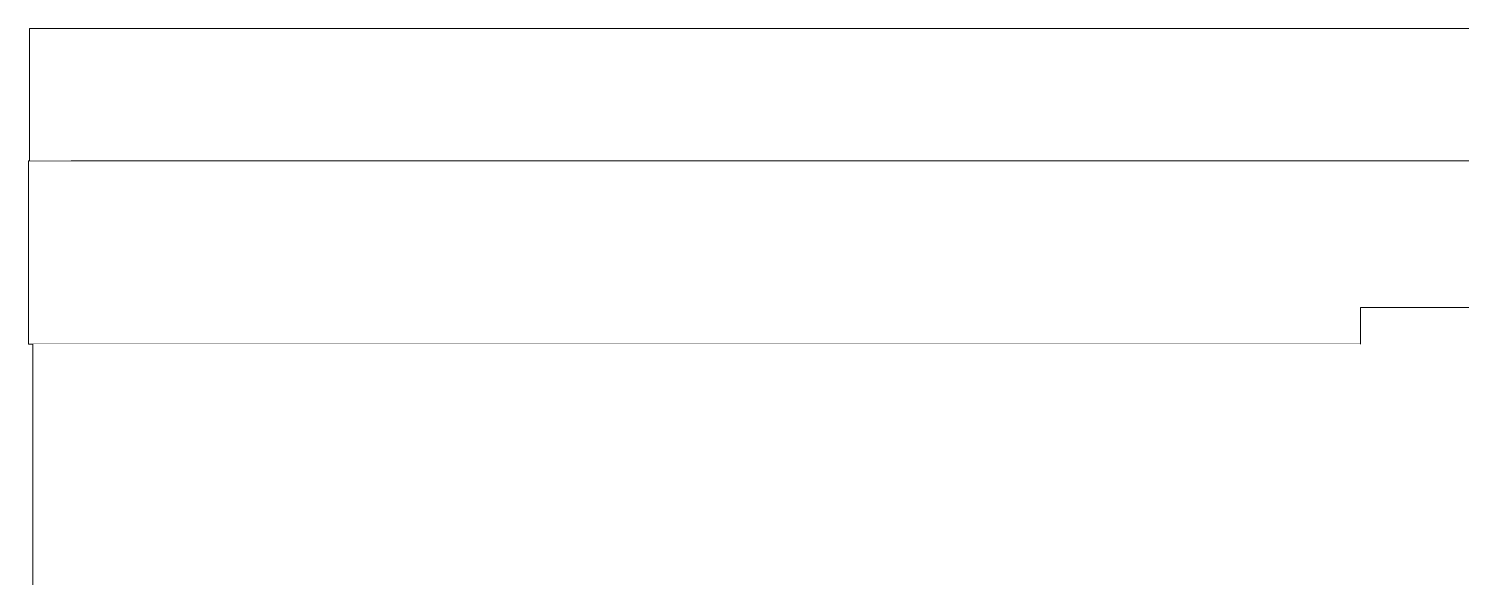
# Model space of a CAD drawing. Header units: millimetres. Extents: x -2171 to 1563, y -1758 to -1505.
# Drawn here: x -180.141 to -178.188, y -1752.032 to -1751.284 of the extents above; entities that cross this region are included whole.
import ezdxf

# ---------------------------------------------------------------- set-up
doc = ezdxf.new("R2010")
doc.units = ezdxf.units.MM
doc.linetypes.add('Wipeout_Contour', pattern=[1000, 0, -1000])
doc.layers.add('Structural - Bearing', color=7, linetype='Continuous')
doc.layers.add('Structural - Bearing_Pen_No__87', color=251, linetype='Continuous', lineweight=9, true_color=0x6a6a6a)

# ---------------------------------------------------------------- blocks, each defined once
blk = doc.blocks.new('Section Element_33_1')
at = {"color": 254, "linetype": 'Wipeout_Contour', "lineweight": 0, "ltscale": 176189.363033}
blk.add_wipeout([(-24903, 3040), (-25051.9, 3040), (-25051.9, 2790), (-25040.3, 2790), (-25040.3, 2840), (-25039.2, 2840), (-24903, 2840)], dxfattribs=at).dxf.layer = 'Structural - Bearing'
at = {"color": 254, "linetype": 'Wipeout_Contour', "lineweight": 0, "ltscale": 101177.175325}
blk.add_wipeout([(-25051.9, 2790), (-25051.9, 3040), (-25199, 3040), (-25199, 2790)], dxfattribs=at).dxf.layer = 'Structural - Bearing'
at = {"layer": 'Structural - Bearing_Pen_No__87', "color": 251, "linetype": 'Continuous', "lineweight": 9, "true_color": 0x6a6a6a}
blk.add_line((-25051.9, 2790), (-25040.3, 2790), dxfattribs=at)
at = {"color": 254, "linetype": 'Wipeout_Contour', "lineweight": 0, "ltscale": 101756.116605}
blk.add_wipeout([(-25199, 2790), (-25199, 3040), (-25343.4, 3040), (-25343.4, 2790)], dxfattribs=at).dxf.layer = 'Structural - Bearing'
at = {"layer": 'Structural - Bearing_Pen_No__87', "color": 251, "linetype": 'Continuous', "lineweight": 9, "true_color": 0x6a6a6a}
blk.add_line((-25199, 2790), (-25051.9, 2790), dxfattribs=at)
at = {"color": 254, "linetype": 'Wipeout_Contour', "lineweight": 0, "ltscale": 102323.33088}
blk.add_wipeout([(-25343.4, 2790), (-25343.4, 3040), (-25484.4, 3040), (-25484.4, 2790)], dxfattribs=at).dxf.layer = 'Structural - Bearing'
at = {"layer": 'Structural - Bearing_Pen_No__87', "color": 251, "linetype": 'Continuous', "lineweight": 9, "true_color": 0x6a6a6a}
blk.add_line((-25343.4, 2790), (-25199, 2790), dxfattribs=at)
at = {"color": 254, "linetype": 'Wipeout_Contour', "lineweight": 0, "ltscale": 102876.22651}
blk.add_wipeout([(-25484.4, 2790), (-25484.4, 3040), (-25621.6, 3040), (-25621.6, 2790)], dxfattribs=at).dxf.layer = 'Structural - Bearing'
at = {"layer": 'Structural - Bearing_Pen_No__87', "color": 251, "linetype": 'Continuous', "lineweight": 9, "true_color": 0x6a6a6a}
blk.add_line((-25484.4, 2790), (-25343.4, 2790), dxfattribs=at)
at = {"color": 254, "linetype": 'Wipeout_Contour', "lineweight": 0, "ltscale": 103412.276828}
blk.add_wipeout([(-25621.6, 2790), (-25621.6, 3040), (-25754.2, 3040), (-25754.2, 2790)], dxfattribs=at).dxf.layer = 'Structural - Bearing'
at = {"layer": 'Structural - Bearing_Pen_No__87', "color": 251, "linetype": 'Continuous', "lineweight": 9, "true_color": 0x6a6a6a}
blk.add_line((-25621.6, 2790), (-25484.4, 2790), dxfattribs=at)
at = {"color": 254, "linetype": 'Wipeout_Contour', "lineweight": 0, "ltscale": 103929.031748}
blk.add_wipeout([(-25881.6, 3040), (-25881.6, 2790), (-25754.2, 2790), (-25754.2, 3040)], dxfattribs=at).dxf.layer = 'Structural - Bearing'
at = {"layer": 'Structural - Bearing_Pen_No__87', "color": 251, "linetype": 'Continuous', "lineweight": 9, "true_color": 0x6a6a6a}
blk.add_line((-25754.2, 2790), (-25621.6, 2790), dxfattribs=at)
at = {"color": 254, "linetype": 'Wipeout_Contour', "lineweight": 0, "ltscale": 104424.129015}
blk.add_wipeout([(-25881.6, 2790), (-25881.6, 3040), (-26003.3, 3040), (-26003.3, 2790)], dxfattribs=at).dxf.layer = 'Structural - Bearing'
at = {"layer": 'Structural - Bearing_Pen_No__87', "color": 251, "linetype": 'Continuous', "lineweight": 9, "true_color": 0x6a6a6a}
blk.add_line((-25881.6, 2790), (-25754.2, 2790), dxfattribs=at)
at = {"color": 254, "linetype": 'Wipeout_Contour', "lineweight": 0, "ltscale": 104895.305066}
blk.add_wipeout([(-26003.3, 2790), (-26003.3, 3040), (-26118.7, 3040), (-26118.7, 2790)], dxfattribs=at).dxf.layer = 'Structural - Bearing'
at = {"layer": 'Structural - Bearing_Pen_No__87', "color": 251, "linetype": 'Continuous', "lineweight": 9, "true_color": 0x6a6a6a}
blk.add_line((-26003.3, 2790), (-25881.6, 2790), dxfattribs=at)
at = {"color": 254, "linetype": 'Wipeout_Contour', "lineweight": 0, "ltscale": 105340.405427}
blk.add_wipeout([(-26118.7, 2790), (-26118.7, 3040), (-26227.3, 3040), (-26227.3, 2790)], dxfattribs=at).dxf.layer = 'Structural - Bearing'
at = {"layer": 'Structural - Bearing_Pen_No__87', "color": 251, "linetype": 'Continuous', "lineweight": 9, "true_color": 0x6a6a6a}
blk.add_line((-26118.7, 2790), (-26003.3, 2790), dxfattribs=at)
at = {"color": 254, "linetype": 'Wipeout_Contour', "lineweight": 0, "ltscale": 105757.394619}
blk.add_wipeout([(-26227.3, 2790), (-26227.3, 3040), (-26328.5, 3040), (-26328.5, 2790)], dxfattribs=at).dxf.layer = 'Structural - Bearing'
at = {"layer": 'Structural - Bearing_Pen_No__87', "color": 251, "linetype": 'Continuous', "lineweight": 9, "true_color": 0x6a6a6a}
blk.add_line((-26227.3, 2790), (-26118.7, 2790), dxfattribs=at)
at = {"color": 254, "linetype": 'Wipeout_Contour', "lineweight": 0, "ltscale": 106144.365518}
blk.add_wipeout([(-26328.5, 2790), (-26328.5, 3040), (-26421.9, 3040), (-26421.9, 2790)], dxfattribs=at).dxf.layer = 'Structural - Bearing'
at = {"layer": 'Structural - Bearing_Pen_No__87', "color": 251, "linetype": 'Continuous', "lineweight": 9, "true_color": 0x6a6a6a}
blk.add_line((-26328.5, 2790), (-26227.3, 2790), dxfattribs=at)
at = {"color": 254, "linetype": 'Wipeout_Contour', "lineweight": 0, "ltscale": 106499.548123}
blk.add_wipeout([(-26507.2, 3040), (-26507.2, 2790), (-26421.9, 2790), (-26421.9, 3040)], dxfattribs=at).dxf.layer = 'Structural - Bearing'
at = {"layer": 'Structural - Bearing_Pen_No__87', "color": 251, "linetype": 'Continuous', "lineweight": 9, "true_color": 0x6a6a6a}
blk.add_line((-26421.9, 2790), (-26328.5, 2790), dxfattribs=at)
at = {"color": 254, "linetype": 'Wipeout_Contour', "lineweight": 0, "ltscale": 106821.317692}
blk.add_wipeout([(-26507.2, 2790), (-26507.2, 3040), (-26583.8, 3040), (-26583.8, 2790)], dxfattribs=at).dxf.layer = 'Structural - Bearing'
at = {"layer": 'Structural - Bearing_Pen_No__87', "color": 251, "linetype": 'Continuous', "lineweight": 9, "true_color": 0x6a6a6a}
blk.add_line((-26507.2, 2790), (-26421.9, 2790), dxfattribs=at)
at = {"color": 254, "linetype": 'Wipeout_Contour', "lineweight": 0, "ltscale": 107108.20222}
blk.add_wipeout([(-26583.8, 2790), (-26583.8, 3040), (-26651.5, 3040), (-26651.5, 2790)], dxfattribs=at).dxf.layer = 'Structural - Bearing'
at = {"layer": 'Structural - Bearing_Pen_No__87', "color": 251, "linetype": 'Continuous', "lineweight": 9, "true_color": 0x6a6a6a}
blk.add_line((-26583.8, 2790), (-26507.2, 2790), dxfattribs=at)
at = {"color": 254, "linetype": 'Wipeout_Contour', "lineweight": 0, "ltscale": 107358.889204}
blk.add_wipeout([(-26651.5, 2790), (-26651.5, 3040), (-26709.9, 3040), (-26709.9, 2790)], dxfattribs=at).dxf.layer = 'Structural - Bearing'
at = {"layer": 'Structural - Bearing_Pen_No__87', "color": 251, "linetype": 'Continuous', "lineweight": 9, "true_color": 0x6a6a6a}
blk.add_line((-26651.5, 2790), (-26583.8, 2790), dxfattribs=at)
at = {"color": 254, "linetype": 'Wipeout_Contour', "lineweight": 0, "ltscale": 107572.231682}
blk.add_wipeout([(-26709.9, 2790), (-26709.9, 3040), (-26758.8, 3040), (-26758.8, 2790)], dxfattribs=at).dxf.layer = 'Structural - Bearing'
at = {"layer": 'Structural - Bearing_Pen_No__87', "color": 251, "linetype": 'Continuous', "lineweight": 9, "true_color": 0x6a6a6a}
blk.add_line((-26709.9, 2790), (-26651.5, 2790), dxfattribs=at)
at = {"color": 254, "linetype": 'Wipeout_Contour', "lineweight": 0, "ltscale": 107747.253505}
blk.add_wipeout([(-26758.8, 2790), (-26758.8, 3040), (-26797.9, 3040), (-26797.9, 2790)], dxfattribs=at).dxf.layer = 'Structural - Bearing'
at = {"layer": 'Structural - Bearing_Pen_No__87', "color": 251, "linetype": 'Continuous', "lineweight": 9, "true_color": 0x6a6a6a}
blk.add_line((-26758.8, 2790), (-26709.9, 2790), dxfattribs=at)
at = {"color": 254, "linetype": 'Wipeout_Contour', "lineweight": 0, "ltscale": 107883.153832}
blk.add_wipeout([(-26797.9, 2790), (-26797.9, 3040), (-26827.1, 3040), (-26827.1, 2790)], dxfattribs=at).dxf.layer = 'Structural - Bearing'
at = {"layer": 'Structural - Bearing_Pen_No__87', "color": 251, "linetype": 'Continuous', "lineweight": 9, "true_color": 0x6a6a6a}
for p, q in [((-26797.9, 3040), (-26797.3, 3040)), ((-26797.9, 2790), (-26758.8, 2790))]:
    blk.add_line(p, q, dxfattribs=at)
at = {"color": 254, "linetype": 'Wipeout_Contour', "lineweight": 0, "ltscale": 107979.310808}
blk.add_wipeout([(-26846.3, 3040), (-26846.3, 2790), (-26827.1, 2790), (-26827.1, 3040)], dxfattribs=at).dxf.layer = 'Structural - Bearing'
at = {"layer": 'Structural - Bearing_Pen_No__87', "color": 251, "linetype": 'Continuous', "lineweight": 9, "true_color": 0x6a6a6a}
for p, q in [((-26827.1, 3040), (-26797.9, 3040)), ((-26827.1, 2790), (-26797.9, 2790))]:
    blk.add_line(p, q, dxfattribs=at)
at = {"color": 254, "linetype": 'Wipeout_Contour', "lineweight": 0, "ltscale": 108035.284426}
blk.add_wipeout([(-26855.3, 3040), (-26855.3, 2790), (-26846.3, 2790), (-26846.3, 3040)], dxfattribs=at).dxf.layer = 'Structural - Bearing'
at = {"layer": 'Structural - Bearing_Pen_No__87', "color": 251, "linetype": 'Continuous', "lineweight": 9, "true_color": 0x6a6a6a}
for p, q in [((-26855.3, 3040), (-26846.3, 3040)), ((-26855.3, 2790), (-26855.3, 3040)), ((-26846.3, 3040), (-26827.1, 3040)), ((-26855.3, 2790), (-26846.3, 2790)), ((-26846.3, 2790), (-26827.1, 2790))]:
    blk.add_line(p, q, dxfattribs=at)
blk = doc.blocks.new('Section Element_458_1')
at = {"color": 254, "linetype": 'Wipeout_Contour', "lineweight": 0, "ltscale": 107680.031088}
blk.add_wipeout([(-26849.6, 2790), (-26849.6, 100), (-26845.7, 100), (-26845.7, 2790)], dxfattribs=at).dxf.layer = 'Structural - Bearing'
at = {"color": 254, "linetype": 'Wipeout_Contour', "lineweight": 0, "ltscale": 107640.808513}
blk.add_wipeout([(-26829.9, 2790), (-26845.7, 2790), (-26845.7, 100), (-26829.9, 100)], dxfattribs=at).dxf.layer = 'Structural - Bearing'
at = {"layer": 'Structural - Bearing_Pen_No__87', "color": 251, "linetype": 'Continuous', "lineweight": 9, "true_color": 0x6a6a6a}
blk.add_line((-26849.6, 100), (-26849.6, 2790), dxfattribs=at)
at = {"color": 254, "linetype": 'Wipeout_Contour', "lineweight": 0, "ltscale": 107554.184873}
blk.add_wipeout([(-26829.9, 2790), (-26829.9, 100), (-26802.3, 100), (-26802.3, 2790)], dxfattribs=at).dxf.layer = 'Structural - Bearing'
at = {"color": 254, "linetype": 'Wipeout_Contour', "lineweight": 0, "ltscale": 107420.612602}
blk.add_wipeout([(-26762.9, 2790), (-26802.3, 2790), (-26802.3, 100), (-26762.9, 100)], dxfattribs=at).dxf.layer = 'Structural - Bearing'
at = {"color": 254, "linetype": 'Wipeout_Contour', "lineweight": 0, "ltscale": 107240.788874}
blk.add_wipeout([(-26712.1, 2790), (-26762.9, 2790), (-26762.9, 100), (-26712.1, 100)], dxfattribs=at).dxf.layer = 'Structural - Bearing'
at = {"color": 254, "linetype": 'Wipeout_Contour', "lineweight": 0, "ltscale": 107015.652512}
blk.add_wipeout([(-26650.1, 2790), (-26712.1, 2790), (-26712.1, 100), (-26650.1, 100)], dxfattribs=at).dxf.layer = 'Structural - Bearing'
at = {"color": 254, "linetype": 'Wipeout_Contour', "lineweight": 0, "ltscale": 106746.378957}
blk.add_wipeout([(-26577.1, 2790), (-26650.1, 2790), (-26650.1, 100), (-26577.1, 100)], dxfattribs=at).dxf.layer = 'Structural - Bearing'
at = {"color": 254, "linetype": 'Wipeout_Contour', "lineweight": 0, "ltscale": 106434.373778}
blk.add_wipeout([(-26493.6, 2790), (-26577.1, 2790), (-26577.1, 100), (-26493.6, 100)], dxfattribs=at).dxf.layer = 'Structural - Bearing'
at = {"color": 254, "linetype": 'Wipeout_Contour', "lineweight": 0, "ltscale": 106081.265626}
blk.add_wipeout([(-26493.6, 2790), (-26493.6, 100), (-26400.1, 100), (-26400.1, 2790)], dxfattribs=at).dxf.layer = 'Structural - Bearing'
at = {"color": 254, "linetype": 'Wipeout_Contour', "lineweight": 0, "ltscale": 105688.897645}
blk.add_wipeout([(-26296.9, 2790), (-26400.1, 2790), (-26400.1, 100), (-26296.9, 100)], dxfattribs=at).dxf.layer = 'Structural - Bearing'
at = {"color": 254, "linetype": 'Wipeout_Contour', "lineweight": 0, "ltscale": 105259.31796}
blk.add_wipeout([(-26184.7, 2790), (-26296.9, 2790), (-26296.9, 100), (-26184.7, 100)], dxfattribs=at).dxf.layer = 'Structural - Bearing'
at = {"color": 254, "linetype": 'Wipeout_Contour', "lineweight": 0, "ltscale": 104794.768996}
blk.add_wipeout([(-26064, 2790), (-26184.7, 2790), (-26184.7, 100), (-26064, 100)], dxfattribs=at).dxf.layer = 'Structural - Bearing'
at = {"color": 254, "linetype": 'Wipeout_Contour', "lineweight": 0, "ltscale": 104297.675199}
blk.add_wipeout([(-25935.4, 2790), (-26064, 2790), (-26064, 100), (-25935.4, 100)], dxfattribs=at).dxf.layer = 'Structural - Bearing'
at = {"color": 254, "linetype": 'Wipeout_Contour', "lineweight": 0, "ltscale": 103770.630746}
blk.add_wipeout([(-25799.7, 2790), (-25935.4, 2790), (-25935.4, 100), (-25799.7, 100)], dxfattribs=at).dxf.layer = 'Structural - Bearing'
at = {"color": 254, "linetype": 'Wipeout_Contour', "lineweight": 0, "ltscale": 103216.386356}
blk.add_wipeout([(-25799.7, 2790), (-25799.7, 100), (-25657.5, 100), (-25657.5, 2790)], dxfattribs=at).dxf.layer = 'Structural - Bearing'
at = {"color": 254, "linetype": 'Wipeout_Contour', "lineweight": 0, "ltscale": 102637.834321}
blk.add_wipeout([(-25509.6, 2790), (-25657.5, 2790), (-25657.5, 100), (-25509.6, 100)], dxfattribs=at).dxf.layer = 'Structural - Bearing'
at = {"color": 254, "linetype": 'Wipeout_Contour', "lineweight": 0, "ltscale": 102037.993305}
blk.add_wipeout([(-25356.7, 2790), (-25509.6, 2790), (-25509.6, 100), (-25356.7, 100)], dxfattribs=at).dxf.layer = 'Structural - Bearing'
at = {"color": 254, "linetype": 'Wipeout_Contour', "lineweight": 0, "ltscale": 101419.993114}
blk.add_wipeout([(-25199.6, 2790), (-25356.7, 2790), (-25356.7, 100), (-25199.6, 100)], dxfattribs=at).dxf.layer = 'Structural - Bearing'
at = {"color": 254, "linetype": 'Wipeout_Contour', "lineweight": 0, "ltscale": 151189.898591}
blk.add_wipeout([(-25199.6, 2790), (-25199.6, 100), (-25039.2, 100), (-25039.2, 2840), (-25040.3, 2840), (-25040.3, 2790)], dxfattribs=at).dxf.layer = 'Structural - Bearing'
at = {"color": 254, "linetype": 'Wipeout_Contour', "lineweight": 0, "ltscale": 100153.697765}
blk.add_wipeout([(-24876.3, 2840), (-25039.2, 2840), (-25039.2, 100), (-24876.3, 100)], dxfattribs=at).dxf.layer = 'Structural - Bearing'
at = {"layer": 'Structural - Bearing_Pen_No__87', "color": 251, "linetype": 'Continuous', "lineweight": 9, "true_color": 0x6a6a6a}
for p, q in [((-25040.3, 2840), (-25039.2, 2840)), ((-25040.3, 2840), (-25040.3, 2790)), ((-25039.2, 2840), (-24876.3, 2840))]:
    blk.add_line(p, q, dxfattribs=at)
blk = doc.blocks.new('Section Element_459_1')
at = {"color": 254, "linetype": 'Wipeout_Contour', "lineweight": 0, "ltscale": 108126.750316}
blk.add_wipeout([(-26845.2, 3040), (-26845.2, 3220), (-26854.3, 3220), (-26854.3, 3040)], dxfattribs=at).dxf.layer = 'Structural - Bearing'
at = {"color": 254, "linetype": 'Wipeout_Contour', "lineweight": 0, "ltscale": 108070.87715}
blk.add_wipeout([(-26845.2, 3220), (-26845.2, 3040), (-26826.1, 3040), (-26826.1, 3220)], dxfattribs=at).dxf.layer = 'Structural - Bearing'
at = {"layer": 'Structural - Bearing_Pen_No__87', "color": 251, "linetype": 'Continuous', "lineweight": 9, "true_color": 0x6a6a6a}
for p, q in [((-26854.3, 3220), (-26845.2, 3220)), ((-26854.3, 3040), (-26854.3, 3220))]:
    blk.add_line(p, q, dxfattribs=at)
at = {"color": 254, "linetype": 'Wipeout_Contour', "lineweight": 0, "ltscale": 107975.569465}
blk.add_wipeout([(-26797.2, 3040), (-26797.2, 3220), (-26826.1, 3220), (-26826.1, 3040)], dxfattribs=at).dxf.layer = 'Structural - Bearing'
at = {"layer": 'Structural - Bearing_Pen_No__87', "color": 251, "linetype": 'Continuous', "lineweight": 9, "true_color": 0x6a6a6a}
blk.add_line((-26845.2, 3220), (-26826.1, 3220), dxfattribs=at)
at = {"color": 254, "linetype": 'Wipeout_Contour', "lineweight": 0, "ltscale": 107841.245439}
blk.add_wipeout([(-26758.5, 3040), (-26758.5, 3220), (-26797.2, 3220), (-26797.2, 3040)], dxfattribs=at).dxf.layer = 'Structural - Bearing'
at = {"layer": 'Structural - Bearing_Pen_No__87', "color": 251, "linetype": 'Continuous', "lineweight": 9, "true_color": 0x6a6a6a}
blk.add_line((-26826.1, 3220), (-26797.2, 3220), dxfattribs=at)
at = {"color": 254, "linetype": 'Wipeout_Contour', "lineweight": 0, "ltscale": 107668.494414}
blk.add_wipeout([(-26710.2, 3040), (-26710.2, 3220), (-26758.5, 3220), (-26758.5, 3040)], dxfattribs=at).dxf.layer = 'Structural - Bearing'
at = {"layer": 'Structural - Bearing_Pen_No__87', "color": 251, "linetype": 'Continuous', "lineweight": 9, "true_color": 0x6a6a6a}
for p, q in [((-26797.2, 3220), (-26758.5, 3220)), ((-26797.2, 3040), (-26758.5, 3040))]:
    blk.add_line(p, q, dxfattribs=at)
at = {"color": 254, "linetype": 'Wipeout_Contour', "lineweight": 0, "ltscale": 107458.074309}
blk.add_wipeout([(-26652.6, 3040), (-26652.6, 3220), (-26710.2, 3220), (-26710.2, 3040)], dxfattribs=at).dxf.layer = 'Structural - Bearing'
at = {"layer": 'Structural - Bearing_Pen_No__87', "color": 251, "linetype": 'Continuous', "lineweight": 9, "true_color": 0x6a6a6a}
for p, q in [((-26758.5, 3220), (-26710.2, 3220)), ((-26758.5, 3040), (-26710.2, 3040))]:
    blk.add_line(p, q, dxfattribs=at)
at = {"color": 254, "linetype": 'Wipeout_Contour', "lineweight": 0, "ltscale": 107210.908267}
blk.add_wipeout([(-26585.8, 3040), (-26585.8, 3220), (-26652.6, 3220), (-26652.6, 3040)], dxfattribs=at).dxf.layer = 'Structural - Bearing'
at = {"layer": 'Structural - Bearing_Pen_No__87', "color": 251, "linetype": 'Continuous', "lineweight": 9, "true_color": 0x6a6a6a}
for p, q in [((-26710.2, 3220), (-26652.6, 3220)), ((-26710.2, 3040), (-26652.6, 3040))]:
    blk.add_line(p, q, dxfattribs=at)
at = {"color": 254, "linetype": 'Wipeout_Contour', "lineweight": 0, "ltscale": 106928.080585}
blk.add_wipeout([(-26510.2, 3040), (-26510.2, 3220), (-26585.8, 3220), (-26585.8, 3040)], dxfattribs=at).dxf.layer = 'Structural - Bearing'
at = {"layer": 'Structural - Bearing_Pen_No__87', "color": 251, "linetype": 'Continuous', "lineweight": 9, "true_color": 0x6a6a6a}
for p, q in [((-26652.6, 3220), (-26585.8, 3220)), ((-26652.6, 3040), (-26585.8, 3040))]:
    blk.add_line(p, q, dxfattribs=at)
at = {"color": 254, "linetype": 'Wipeout_Contour', "lineweight": 0, "ltscale": 106708.445158}
blk.add_wipeout([(-26510.2, 3220), (-26510.2, 3040), (-26475.2, 3040), (-26475.2, 3220)], dxfattribs=at).dxf.layer = 'Structural - Bearing'
at = {"layer": 'Structural - Bearing_Pen_No__87', "color": 251, "linetype": 'Continuous', "lineweight": 9, "true_color": 0x6a6a6a}
for p, q in [((-26585.8, 3220), (-26510.2, 3220)), ((-26585.8, 3040), (-26510.2, 3040))]:
    blk.add_line(p, q, dxfattribs=at)
at = {"color": 254, "linetype": 'Wipeout_Contour', "lineweight": 0, "ltscale": 106554.219792}
blk.add_wipeout([(-26432.5, 3040), (-26432.5, 3220), (-26475.2, 3220), (-26475.2, 3040)], dxfattribs=at).dxf.layer = 'Structural - Bearing'
at = {"layer": 'Structural - Bearing_Pen_No__87', "color": 251, "linetype": 'Continuous', "lineweight": 9, "true_color": 0x6a6a6a}
for p, q in [((-26510.2, 3220), (-26475.2, 3220)), ((-26510.2, 3040), (-26475.2, 3040))]:
    blk.add_line(p, q, dxfattribs=at)
at = {"color": 254, "linetype": 'Wipeout_Contour', "lineweight": 0, "ltscale": 106283.737603}
blk.add_wipeout([(-26339, 3040), (-26339, 3220), (-26432.5, 3220), (-26432.5, 3040)], dxfattribs=at).dxf.layer = 'Structural - Bearing'
at = {"layer": 'Structural - Bearing_Pen_No__87', "color": 251, "linetype": 'Continuous', "lineweight": 9, "true_color": 0x6a6a6a}
for p, q in [((-26475.2, 3220), (-26432.5, 3220)), ((-26475.2, 3040), (-26432.5, 3040))]:
    blk.add_line(p, q, dxfattribs=at)
at = {"color": 254, "linetype": 'Wipeout_Contour', "lineweight": 0, "ltscale": 105896.993887}
blk.add_wipeout([(-26237.8, 3040), (-26237.8, 3220), (-26339, 3220), (-26339, 3040)], dxfattribs=at).dxf.layer = 'Structural - Bearing'
at = {"layer": 'Structural - Bearing_Pen_No__87', "color": 251, "linetype": 'Continuous', "lineweight": 9, "true_color": 0x6a6a6a}
for p, q in [((-26432.5, 3220), (-26339, 3220)), ((-26432.5, 3040), (-26339, 3040))]:
    blk.add_line(p, q, dxfattribs=at)
at = {"color": 254, "linetype": 'Wipeout_Contour', "lineweight": 0, "ltscale": 105480.496907}
blk.add_wipeout([(-26129.3, 3040), (-26129.3, 3220), (-26237.8, 3220), (-26237.8, 3040)], dxfattribs=at).dxf.layer = 'Structural - Bearing'
at = {"layer": 'Structural - Bearing_Pen_No__87', "color": 251, "linetype": 'Continuous', "lineweight": 9, "true_color": 0x6a6a6a}
for p, q in [((-26339, 3220), (-26237.8, 3220)), ((-26339, 3040), (-26237.8, 3040))]:
    blk.add_line(p, q, dxfattribs=at)
at = {"color": 254, "linetype": 'Wipeout_Contour', "lineweight": 0, "ltscale": 105036.111962}
blk.add_wipeout([(-26014, 3040), (-26014, 3220), (-26129.3, 3220), (-26129.3, 3040)], dxfattribs=at).dxf.layer = 'Structural - Bearing'
at = {"layer": 'Structural - Bearing_Pen_No__87', "color": 251, "linetype": 'Continuous', "lineweight": 9, "true_color": 0x6a6a6a}
for p, q in [((-26237.8, 3220), (-26129.3, 3220)), ((-26237.8, 3040), (-26129.3, 3040))]:
    blk.add_line(p, q, dxfattribs=at)
at = {"color": 254, "linetype": 'Wipeout_Contour', "lineweight": 0, "ltscale": 104565.82901}
blk.add_wipeout([(-25892.5, 3040), (-25892.5, 3220), (-26014, 3220), (-26014, 3040)], dxfattribs=at).dxf.layer = 'Structural - Bearing'
at = {"layer": 'Structural - Bearing_Pen_No__87', "color": 251, "linetype": 'Continuous', "lineweight": 9, "true_color": 0x6a6a6a}
for p, q in [((-26129.3, 3220), (-26014, 3220)), ((-26129.3, 3040), (-26014, 3040))]:
    blk.add_line(p, q, dxfattribs=at)
at = {"color": 254, "linetype": 'Wipeout_Contour', "lineweight": 0, "ltscale": 104071.753703}
blk.add_wipeout([(-25892.5, 3220), (-25892.5, 3040), (-25765.2, 3040), (-25765.2, 3220)], dxfattribs=at).dxf.layer = 'Structural - Bearing'
at = {"layer": 'Structural - Bearing_Pen_No__87', "color": 251, "linetype": 'Continuous', "lineweight": 9, "true_color": 0x6a6a6a}
for p, q in [((-26014, 3220), (-25892.5, 3220)), ((-26014, 3040), (-25892.5, 3040))]:
    blk.add_line(p, q, dxfattribs=at)
at = {"color": 254, "linetype": 'Wipeout_Contour', "lineweight": 0, "ltscale": 103556.097891}
blk.add_wipeout([(-25632.7, 3040), (-25632.7, 3220), (-25765.2, 3220), (-25765.2, 3040)], dxfattribs=at).dxf.layer = 'Structural - Bearing'
at = {"layer": 'Structural - Bearing_Pen_No__87', "color": 251, "linetype": 'Continuous', "lineweight": 9, "true_color": 0x6a6a6a}
for p, q in [((-25892.5, 3220), (-25765.2, 3220)), ((-25892.5, 3040), (-25765.2, 3040))]:
    blk.add_line(p, q, dxfattribs=at)
at = {"color": 254, "linetype": 'Wipeout_Contour', "lineweight": 0, "ltscale": 103021.16968}
blk.add_wipeout([(-25495.7, 3040), (-25495.7, 3220), (-25632.7, 3220), (-25632.7, 3040)], dxfattribs=at).dxf.layer = 'Structural - Bearing'
at = {"layer": 'Structural - Bearing_Pen_No__87', "color": 251, "linetype": 'Continuous', "lineweight": 9, "true_color": 0x6a6a6a}
for p, q in [((-25765.2, 3220), (-25632.7, 3220)), ((-25765.2, 3040), (-25632.7, 3040))]:
    blk.add_line(p, q, dxfattribs=at)
at = {"color": 254, "linetype": 'Wipeout_Contour', "lineweight": 0, "ltscale": 102469.363016}
blk.add_wipeout([(-25354.8, 3040), (-25354.8, 3220), (-25495.7, 3220), (-25495.7, 3040)], dxfattribs=at).dxf.layer = 'Structural - Bearing'
at = {"layer": 'Structural - Bearing_Pen_No__87', "color": 251, "linetype": 'Continuous', "lineweight": 9, "true_color": 0x6a6a6a}
for p, q in [((-25632.7, 3220), (-25495.7, 3220)), ((-25632.7, 3040), (-25495.7, 3040))]:
    blk.add_line(p, q, dxfattribs=at)
at = {"color": 254, "linetype": 'Wipeout_Contour', "lineweight": 0, "ltscale": 101903.146923}
blk.add_wipeout([(-25210.5, 3040), (-25210.5, 3220), (-25354.8, 3220), (-25354.8, 3040)], dxfattribs=at).dxf.layer = 'Structural - Bearing'
at = {"layer": 'Structural - Bearing_Pen_No__87', "color": 251, "linetype": 'Continuous', "lineweight": 9, "true_color": 0x6a6a6a}
for p, q in [((-25495.7, 3220), (-25354.8, 3220)), ((-25495.7, 3040), (-25354.8, 3040))]:
    blk.add_line(p, q, dxfattribs=at)
at = {"color": 254, "linetype": 'Wipeout_Contour', "lineweight": 0, "ltscale": 101325.054385}
blk.add_wipeout([(-25063.5, 3040), (-25063.5, 3220), (-25210.5, 3220), (-25210.5, 3040)], dxfattribs=at).dxf.layer = 'Structural - Bearing'
at = {"layer": 'Structural - Bearing_Pen_No__87', "color": 251, "linetype": 'Continuous', "lineweight": 9, "true_color": 0x6a6a6a}
for p, q in [((-25354.8, 3220), (-25210.5, 3220)), ((-25354.8, 3040), (-25210.5, 3040))]:
    blk.add_line(p, q, dxfattribs=at)
at = {"color": 254, "linetype": 'Wipeout_Contour', "lineweight": 0, "ltscale": 100737.670957}
blk.add_wipeout([(-24914.5, 3040), (-24914.5, 3220), (-25063.5, 3220), (-25063.5, 3040)], dxfattribs=at).dxf.layer = 'Structural - Bearing'
at = {"layer": 'Structural - Bearing_Pen_No__87', "color": 251, "linetype": 'Continuous', "lineweight": 9, "true_color": 0x6a6a6a}
for p, q in [((-25210.5, 3220), (-25063.5, 3220)), ((-25210.5, 3040), (-25063.5, 3040))]:
    blk.add_line(p, q, dxfattribs=at)
at = {"color": 254, "linetype": 'Wipeout_Contour', "lineweight": 0, "ltscale": 100143.623141}
blk.add_wipeout([(-24764.1, 3040), (-24764.1, 3220), (-24914.5, 3220), (-24914.5, 3040)], dxfattribs=at).dxf.layer = 'Structural - Bearing'
at = {"layer": 'Structural - Bearing_Pen_No__87', "color": 251, "linetype": 'Continuous', "lineweight": 9, "true_color": 0x6a6a6a}
for p, q in [((-25063.5, 3220), (-24914.5, 3220)), ((-24914.5, 3220), (-24764.1, 3220)), ((-25063.5, 3040), (-24914.5, 3040)), ((-24914.5, 3040), (-24764.1, 3040))]:
    blk.add_line(p, q, dxfattribs=at)

msp = doc.modelspace()

# ---------------------------------------------------------------- block references
at = {"layer": 'Structural - Bearing', "lineweight": 0, "xscale": 0.001, "yscale": 0.001, "zscale": 0.001}
msp.add_blockref('Section Element_33_1', (-153.2853, -1754.5041), dxfattribs=at)

# ---------------------------------------------------------------- next in the draw order: block references
for name in ['Section Element_459_1', 'Section Element_458_1']:
    msp.add_blockref(name, (-153.2853, -1754.5041), dxfattribs=at)

doc.saveas('drawing.dxf')
